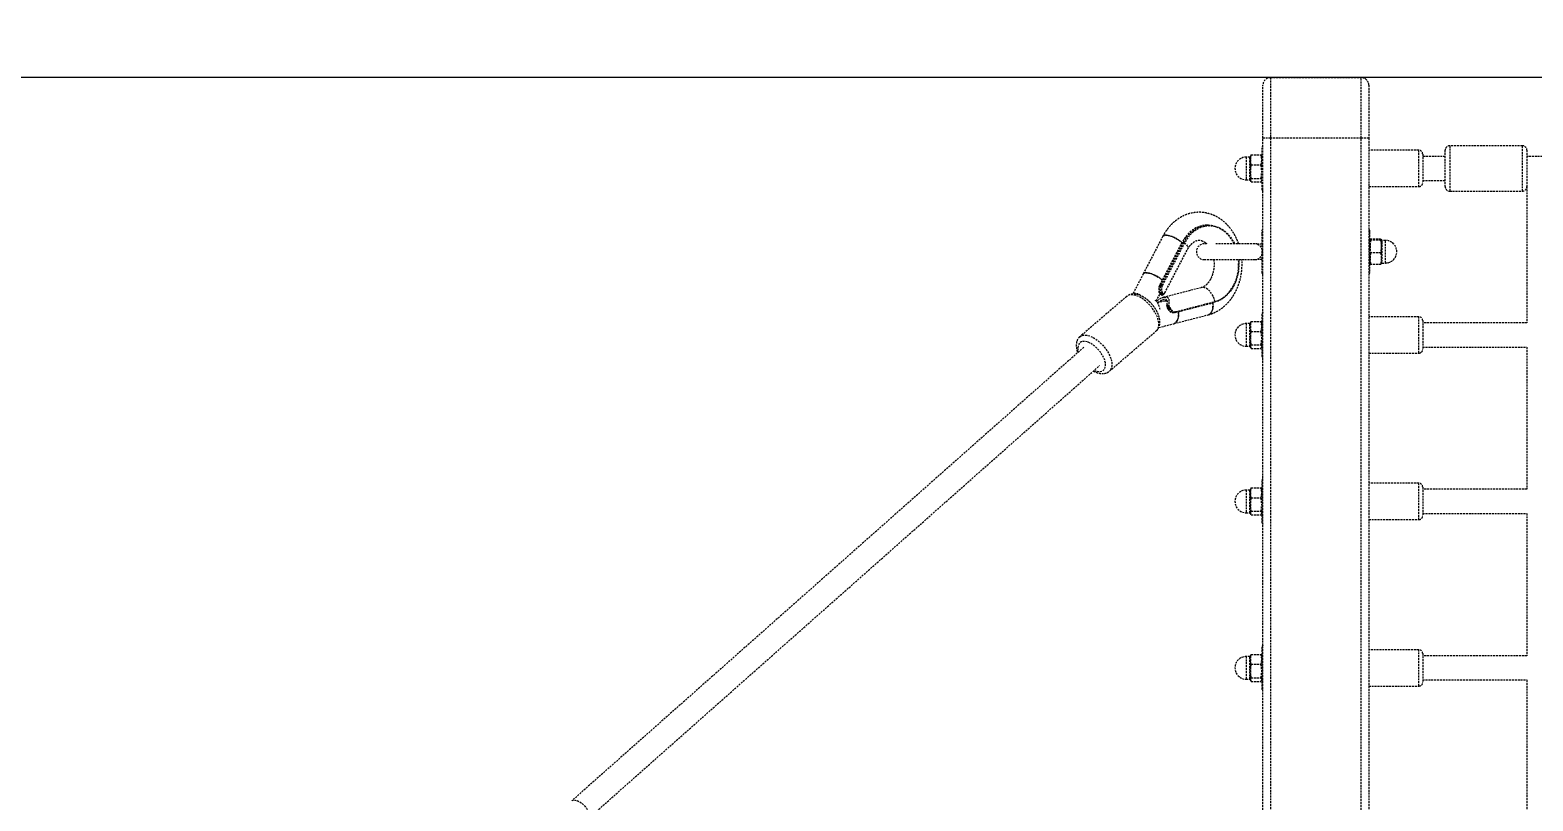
# Model space of a CAD drawing. Header units: millimetres. Extents: x -4075 to 3853, y -2344 to 2376.
# Drawn here: x -1578 to -585, y 368 to 878 of the extents above; entities that cross this region are included whole.
import ezdxf

# ---------------------------------------------------------------- set-up
doc = ezdxf.new("R2010")
doc.units = ezdxf.units.MM
doc.linetypes.add('HIDDEN', pattern=[1.905, 1.27, -0.635])
for name, color, linetype in [('DIKOM_ОБЪЕКТ', 7, 'Continuous'), ('DIKOM_РАЗМЕР_ЗОНА', 7, 'Continuous'), ('DIKOM_РАЗМЕР_ОБЪЕКТА', 7, 'Continuous')]:
    doc.layers.add(name, color=color, linetype=linetype)
doc.styles.add('style1', font='arialbd.ttf', dxfattribs={"width": 0.8})
doc.dimstyles.new('1-50', dxfattribs={"dimtxt": 300, "dimasz": 200, "dimexe": 100, "dimexo": 0, "dimgap": 100, "dimtad": 1, "dimtxsty": 'style1', "dimcen": 200, "dimclrd": 7, "dimclre": 7, "dimclrt": 7, "dimadec": 1, "dimazin": 2, "dimtfac": 1, "dimtmove": 0, "dimatfit": 2, "dimfxl": 0, "dimlwd": 25, "dimlwe": 18, "dimarcsym": 0})

# ---------------------------------------------------------------- blocks, each defined once
blk = doc.blocks.new('*D2')
at = {"layer": 'Defpoints', "color": 0, "transparency": 16777216}
for p in [(2054.85, 2376.19), (-3624.48, -1683.81), (2044.31, -1683.81)]:
    blk.add_point(p, dxfattribs=at)
at = {"layer": 'DIKOM_РАЗМЕР_ЗОНА', "color": 7, "lineweight": 18, "transparency": 16777216}
for p, q in [((2054.85, 2376.19), (-3724.48, 2376.19)), ((2044.31, -1683.81), (-3724.48, -1683.81))]:
    blk.add_line(p, q, dxfattribs=at)
at = {"layer": 'DIKOM_РАЗМЕР_ЗОНА', "color": 7, "lineweight": 25, "transparency": 16777216}
blk.add_line((-3624.48, 2176.19), (-3624.48, -1483.81), dxfattribs=at)
at = {"layer": 'DIKOM_РАЗМЕР_ЗОНА', "color": 7, "transparency": 16777216}
for points in [[(-3657.81, 2176.19), (-3591.14, 2176.19), (-3624.48, 2376.19)], [(-3657.81, -1483.81), (-3591.14, -1483.81), (-3624.48, -1683.81)]]:
    blk.add_solid(points, dxfattribs=at)
at = {"layer": 'DIKOM_РАЗМЕР_ЗОНА', "color": 7, "transparency": 16777216, "insert": (-3877.65, 411.65), "char_height": 300, "attachment_point": 5, "rotation": 90, "style": 'style1'}
blk.add_mtext('{\\fArial|b0|i0|c204|p34;4000}', dxfattribs=at)
blk = doc.blocks.new('*D3')
at = {"layer": 'Defpoints', "color": 0, "transparency": 16777216}
for p in [(1216.81, 846.19), (-2144.45, -153.81), (1216.81, -153.81)]:
    blk.add_point(p, dxfattribs=at)
at = {"layer": 'DIKOM_РАЗМЕР_ОБЪЕКТА', "color": 7, "lineweight": 18, "transparency": 16777216}
for p, q in [((1216.81, 846.19), (-2244.45, 846.19)), ((1216.81, -153.81), (-2244.45, -153.81))]:
    blk.add_line(p, q, dxfattribs=at)
at = {"layer": 'DIKOM_РАЗМЕР_ОБЪЕКТА', "color": 7, "lineweight": 25, "transparency": 16777216}
blk.add_line((-2144.45, 646.19), (-2144.45, 46.19), dxfattribs=at)
at = {"layer": 'DIKOM_РАЗМЕР_ОБЪЕКТА', "color": 7, "transparency": 16777216}
for points in [[(-2177.79, 646.19), (-2111.12, 646.19), (-2144.45, 846.19)], [(-2177.79, 46.19), (-2111.12, 46.19), (-2144.45, -153.81)]]:
    blk.add_solid(points, dxfattribs=at)
at = {"layer": 'DIKOM_РАЗМЕР_ОБЪЕКТА', "color": 7, "transparency": 16777216, "insert": (-2397.63, 346.19), "char_height": 300, "attachment_point": 5, "rotation": 90, "style": 'style1'}
blk.add_mtext('{\\fArial|b0|i0|c204|p34;1000}', dxfattribs=at)

msp = doc.modelspace()

# ---------------------------------------------------------------- linework, layer by layer
at = {"layer": 'DIKOM_ОБЪЕКТ', "color": 7, "linetype": 'HIDDEN', "lineweight": 15}
for p, q in [((-758.194, 846.185), (-758.194, 806.185)), ((-758.194, 846.185), (-698.194, 846.185)), ((-698.194, 806.185), (-698.194, 846.185)), ((-763.194, 806.185), (-763.194, 841.185)), ((-693.194, 841.185), (-693.194, 806.185)), ((-758.194, 806.185), (-763.194, 806.185)), ((-763.194, -113.815), (-763.194, 806.185)), ((-698.194, 806.185), (-758.194, 806.185)), ((-758.194, 806.185), (-758.194, -113.815)), ((-693.194, 806.185), (-698.194, 806.185)), ((-698.194, -113.815), (-698.194, 806.185)), ((-693.194, 806.185), (-693.194, -113.815)), ((-770.953, 795.1), (-771.201, 794.46)), ((-770.953, 795.1), (-764.436, 795.1)), ((-764.436, 795.1), (-764.187, 794.46)), ((-763.694, 771.985), (-763.694, 800.385)), ((-660.094, 798.185), (-693.194, 798.185)), ((-660.094, 774.185), (-660.094, 798.185)), ((-657.594, 795.685), (-657.594, 776.685)), ((-642.694, 774.185), (-642.694, 798.185)), ((-591.694, 801.185), (-639.694, 801.185)), ((-639.694, 801.185), (-639.694, 771.185)), ((-591.694, 771.185), (-591.694, 801.185)), ((-588.694, 798.185), (-588.694, 774.185)), ((-771.83, 793.685), (-774.194, 793.685)), ((-774.194, 793.685), (-774.194, 778.685)), ((-771.83, 778.685), (-771.83, 793.685)), ((-771.291, 794.493), (-771.501, 793.916)), ((-771.501, 793.916), (-771.501, 780.7)), ((-770.953, 788.545), (-764.436, 788.545)), ((-763.694, 793.385), (-764.097, 794.493)), ((-642.694, 794.185), (-657.594, 794.185)), ((-532.694, 794.185), (-588.694, 794.185)), ((-774.194, 778.685), (-771.83, 778.685)), ((-771.501, 780.7), (-771.501, 778.455)), ((-771.501, 778.455), (-771.291, 777.878)), ((-770.953, 779.631), (-764.436, 779.631)), ((-770.953, 777.271), (-764.436, 777.271)), ((-764.097, 777.878), (-763.694, 778.985)), ((-657.594, 778.185), (-642.694, 778.185)), ((-693.194, 774.185), (-660.094, 774.185)), ((-639.694, 771.185), (-591.694, 771.185)), ((-588.694, 774.185), (-588.694, 684.185)), ((-799.082, 748.735), (-800.034, 748.735)), ((-763.694, 742.892), (-763.694, 745.385)), ((-692.694, 745.385), (-692.694, 744.145)), ((-829.358, 741.344), (-842.33, 716.509)), ((-816.737, 737.313), (-831.525, 709.002)), ((-816.616, 737.361), (-831.404, 709.049)), ((-830.453, 709.049), (-815.665, 737.361)), ((-814.996, 737.053), (-829.785, 708.742)), ((-816.616, 737.361), (-815.665, 737.361)), ((-800.437, 736.435), (-801.944, 736.435)), ((-768.444, 736.435), (-794.281, 736.435)), ((-763.694, 736.185), (-766.819, 736.185)), ((-763.694, 716.985), (-763.694, 742.892)), ((-692.694, 744.145), (-692.694, 716.985)), ((-692.386, 739.233), (-692.694, 738.385)), ((-685.436, 739.565), (-691.953, 739.565)), ((-685.436, 738.743), (-691.953, 738.743)), ((-684.887, 738.916), (-685.003, 739.233)), ((-684.887, 723.455), (-684.887, 738.916)), ((-682.194, 738.685), (-684.559, 738.685)), ((-684.559, 738.685), (-684.559, 737.321)), ((-684.559, 737.321), (-684.559, 723.685)), ((-682.194, 737.321), (-682.194, 738.685)), ((-682.194, 723.685), (-682.194, 737.321)), ((-827.964, 704.05), (-812.957, 732.78)), ((-801.944, 725.935), (-768.444, 725.935)), ((-766.822, 726.185), (-763.694, 726.185)), ((-685.436, 730.364), (-691.953, 730.364)), ((-842.33, 716.509), (-849.277, 703.209)), ((-692.694, 723.985), (-692.386, 723.137)), ((-691.953, 722.806), (-692.341, 723.154)), ((-685.436, 722.806), (-691.953, 722.806)), ((-685.436, 722.806), (-685.048, 723.154)), ((-685.003, 723.137), (-684.887, 723.455)), ((-684.559, 723.685), (-682.194, 723.685)), ((-831.404, 709.049), (-830.453, 709.049)), ((-803.988, 707.412), (-828.614, 701.068)), ((-853.242, 701.641), (-884.244, 675.019)), ((-833.694, 698.483), (-831.135, 703.383)), ((-828.278, 698.572), (-832.897, 697.383)), ((-831.581, 704.034), (-831.156, 703.498)), ((-830.255, 703.498), (-831.156, 703.498)), ((-831.156, 703.498), (-830.69, 702.983)), ((-830.845, 703.064), (-830.839, 703.058)), ((-828.749, 701), (-828.605, 701.026)), ((-826.68, 698.984), (-828.252, 698.579)), ((-821.088, 691.049), (-795.114, 697.741)), ((-820.907, 691.583), (-794.933, 698.274)), ((-826.603, 695.084), (-826.336, 694.181)), ((-826.117, 693.375), (-826.389, 694.143)), ((-826.336, 694.181), (-826.07, 693.383)), ((-826.336, 694.181), (-825.435, 694.181)), ((-822.706, 690.965), (-821.751, 690.965)), ((-822.156, 683.627), (-799.371, 689.497)), ((-821.088, 691.049), (-821.137, 691.043)), ((-763.694, 661.985), (-763.694, 690.385)), ((-660.094, 688.185), (-693.194, 688.185)), ((-660.094, 664.185), (-660.094, 688.185)), ((-657.594, 685.685), (-657.594, 666.685)), ((-864.7, 652.259), (-833.697, 678.881)), ((-832.071, 681.073), (-822.156, 683.627)), ((-771.83, 683.685), (-774.194, 683.685)), ((-774.194, 683.685), (-774.194, 668.685)), ((-771.83, 668.685), (-771.83, 683.685)), ((-771.291, 684.493), (-771.501, 683.916)), ((-771.501, 683.916), (-771.501, 670.7)), ((-770.953, 685.1), (-771.201, 684.46)), ((-770.953, 685.1), (-764.436, 685.1)), ((-770.953, 678.545), (-764.436, 678.545)), ((-764.436, 685.1), (-764.187, 684.46)), ((-763.694, 683.385), (-764.097, 684.493)), ((-588.694, 684.185), (-657.594, 684.185)), ((-881.624, 668.042), (-1220.179, 368.274)), ((-774.194, 668.685), (-771.83, 668.685)), ((-771.501, 670.7), (-771.501, 668.455)), ((-771.501, 668.455), (-771.291, 667.878)), ((-770.953, 669.631), (-764.436, 669.631)), ((-770.953, 667.271), (-764.436, 667.271)), ((-764.097, 667.878), (-763.694, 668.985)), ((-657.594, 668.185), (-588.694, 668.185)), ((-588.694, 668.185), (-588.694, 574.185)), ((-1209.484, 356.376), (-871.195, 655.909)), ((-693.194, 664.185), (-660.094, 664.185)), ((-763.694, 551.985), (-763.694, 580.385)), ((-660.094, 578.185), (-693.194, 578.185)), ((-660.094, 554.185), (-660.094, 578.185)), ((-771.83, 573.685), (-774.194, 573.685)), ((-774.194, 573.685), (-774.194, 558.685)), ((-771.83, 558.685), (-771.83, 573.685)), ((-771.291, 574.493), (-771.501, 573.916)), ((-771.501, 573.916), (-771.501, 560.7)), ((-770.953, 575.1), (-771.201, 574.46)), ((-770.953, 575.1), (-764.436, 575.1)), ((-770.953, 568.545), (-764.436, 568.545)), ((-764.436, 575.1), (-764.187, 574.46)), ((-763.694, 573.385), (-764.097, 574.493)), ((-657.594, 575.685), (-657.594, 556.685)), ((-588.694, 574.185), (-657.594, 574.185)), ((-774.194, 558.685), (-771.83, 558.685)), ((-771.501, 560.7), (-771.501, 558.455)), ((-771.501, 558.455), (-771.291, 557.878)), ((-770.953, 559.631), (-764.436, 559.631)), ((-770.953, 557.271), (-764.436, 557.271)), ((-764.097, 557.878), (-763.694, 558.985)), ((-657.594, 558.185), (-588.694, 558.185)), ((-588.694, 558.185), (-588.694, 464.185)), ((-693.194, 554.185), (-660.094, 554.185)), ((-763.694, 441.985), (-763.694, 470.385)), ((-660.094, 468.185), (-693.194, 468.185)), ((-660.094, 444.185), (-660.094, 468.185)), ((-771.83, 463.685), (-774.194, 463.685)), ((-774.194, 463.685), (-774.194, 448.685)), ((-771.83, 448.685), (-771.83, 463.685)), ((-771.291, 464.493), (-771.501, 463.916)), ((-771.501, 463.916), (-771.501, 450.7)), ((-770.953, 465.1), (-771.201, 464.46)), ((-770.953, 465.1), (-764.436, 465.1)), ((-770.953, 458.545), (-764.436, 458.545)), ((-764.436, 465.1), (-764.187, 464.46)), ((-763.694, 463.385), (-764.097, 464.493)), ((-657.594, 465.685), (-657.594, 446.685)), ((-588.694, 464.185), (-657.594, 464.185)), ((-774.194, 448.685), (-771.83, 448.685)), ((-771.501, 450.7), (-771.501, 448.455)), ((-771.501, 448.455), (-771.291, 447.878)), ((-770.953, 449.631), (-764.436, 449.631)), ((-770.953, 447.271), (-764.436, 447.271)), ((-764.097, 447.878), (-763.694, 448.985)), ((-657.594, 448.185), (-588.694, 448.185)), ((-588.694, 448.185), (-588.694, 354.185)), ((-693.194, 444.185), (-660.094, 444.185))]:
    msp.add_line(p, q, dxfattribs=at)
at = {"layer": 'DIKOM_ОБЪЕКТ', "color": 7, "linetype": 'HIDDEN', "lineweight": 15, "flags": 128}
for points in [[(-800.034, 748.735), (-800.584, 748.725), (-802.949, 748.459), (-805.273, 747.834), (-807.524, 746.858), (-809.669, 745.545), (-811.677, 743.914), (-813.522, 741.987), (-815.176, 739.793), (-816.616, 737.361)], [(-815.665, 737.361), (-814.224, 739.793), (-812.57, 741.987), (-810.726, 743.914), (-808.717, 745.545), (-806.572, 746.858), (-804.322, 747.834), (-801.998, 748.459), (-799.632, 748.725), (-797.259, 748.627), (-794.911, 748.168), (-792.623, 747.353), (-790.425, 746.194), (-788.35, 744.707), (-786.426, 742.914), (-784.681, 740.84), (-783.139, 738.514), (-782.039, 736.435)], [(-782.228, 736.435), (-783.166, 738.182), (-784.675, 740.458), (-786.383, 742.488), (-788.266, 744.243), (-790.297, 745.698), (-792.447, 746.832), (-794.687, 747.629), (-796.984, 748.079), (-799.307, 748.174), (-801.622, 747.914), (-803.896, 747.303), (-806.099, 746.348), (-808.197, 745.063), (-810.163, 743.467), (-811.968, 741.581), (-813.587, 739.433), (-814.996, 737.053)], [(-829.358, 741.344), (-829.282, 741.467), (-828.76, 741.872), (-827.934, 742.08), (-826.843, 742.08), (-825.539, 741.872), (-824.081, 741.467), (-822.538, 740.882), (-820.983, 740.146), (-819.488, 739.293), (-818.123, 738.362), (-816.952, 737.398), (-816.778, 737.236)], [(-814.996, 737.053), (-814.011, 735.997), (-813.304, 734.996), (-812.898, 734.084), (-812.808, 733.292), (-812.957, 732.78)], [(-779.227, 725.935), (-779.123, 724.349), (-779.138, 721.29), (-779.435, 718.255), (-780.009, 715.286), (-780.852, 712.427), (-781.953, 709.716), (-783.295, 707.192), (-784.86, 704.892), (-786.626, 702.847), (-788.568, 701.086), (-790.658, 699.634), (-792.866, 698.511), (-795.163, 697.734)], [(-794.933, 698.274), (-792.686, 699.035), (-790.524, 700.133), (-788.479, 701.554), (-786.579, 703.277), (-784.851, 705.279), (-783.319, 707.53), (-782.005, 710), (-780.928, 712.652), (-780.103, 715.451), (-779.541, 718.356), (-779.251, 721.326), (-779.236, 724.32), (-779.343, 725.935)], [(-842.33, 716.509), (-842.254, 716.632), (-841.732, 717.038), (-840.906, 717.245), (-839.815, 717.245), (-838.511, 717.038), (-837.053, 716.632), (-835.511, 716.048), (-833.955, 715.311), (-832.46, 714.458), (-831.095, 713.528), (-829.924, 712.563), (-829.75, 712.401)], [(-794.933, 698.274), (-795.455, 700.13), (-796.175, 701.888), (-797.07, 703.49), (-798.109, 704.881), (-799.258, 706.014), (-800.478, 706.852), (-801.728, 707.367), (-802.965, 707.54), (-803.988, 707.412)], [(-833.697, 678.881), (-833.137, 679.467), (-832.504, 680.55), (-832.129, 681.86), (-832.019, 683.368), (-832.178, 685.037), (-832.601, 686.829), (-833.279, 688.701), (-834.196, 690.609), (-835.33, 692.51), (-836.655, 694.358), (-838.14, 696.109), (-839.75, 697.724), (-841.447, 699.164), (-843.191, 700.395), (-844.942, 701.389), (-846.658, 702.121), (-848.3, 702.576), (-849.828, 702.742), (-851.207, 702.616), (-852.405, 702.2), (-853.242, 701.641)], [(-799.374, 689.497), (-798.603, 689.81), (-797.724, 690.522), (-797.015, 691.549), (-796.509, 692.842), (-796.231, 694.341), (-796.193, 695.975), (-796.352, 697.422)], [(-796.352, 697.422), (-796.265, 696.819), (-796.181, 695.145), (-796.341, 693.57), (-796.735, 692.166), (-797.345, 690.999), (-798.144, 690.125), (-799.094, 689.583), (-799.371, 689.497)], [(-794.933, 698.274), (-794.918, 698.172), (-794.916, 698.072), (-794.928, 697.979), (-794.954, 697.896), (-794.993, 697.828), (-795.042, 697.777), (-795.099, 697.745), (-795.114, 697.741)], [(-822.156, 683.627), (-821.387, 683.94), (-820.508, 684.653), (-819.799, 685.679), (-819.293, 686.972), (-819.015, 688.471), (-818.977, 690.105), (-819.136, 691.552)], [(-819.136, 691.552), (-819.049, 690.95), (-818.966, 689.276), (-819.125, 687.7), (-819.519, 686.296), (-820.13, 685.129), (-820.928, 684.255), (-821.878, 683.713), (-822.156, 683.627)], [(-820.907, 691.583), (-820.891, 691.481), (-820.89, 691.381), (-820.902, 691.287), (-820.928, 691.205), (-820.966, 691.136), (-821.015, 691.085), (-821.073, 691.054), (-821.088, 691.049)], [(-884.29, 674.979), (-883.408, 675.578), (-882.21, 675.994), (-880.83, 676.12), (-879.302, 675.954), (-877.66, 675.499), (-875.944, 674.766), (-874.193, 673.773), (-872.449, 672.542), (-870.752, 671.102), (-869.142, 669.487), (-867.658, 667.736), (-866.333, 665.888), (-865.198, 663.987), (-864.281, 662.079), (-863.603, 660.207), (-863.18, 658.415), (-863.021, 656.746), (-863.131, 655.238), (-863.507, 653.928), (-864.139, 652.845), (-864.711, 652.25)], [(-874.586, 652.773), (-873.413, 652.341), (-871.955, 652.032), (-870.632, 652.025), (-869.485, 652.32), (-868.549, 652.909), (-867.851, 653.773), (-867.414, 654.886), (-867.249, 656.215), (-867.363, 657.719), (-867.752, 659.352), (-868.404, 661.065), (-869.299, 662.805), (-870.41, 664.521), (-871.704, 666.159), (-873.14, 667.67), (-874.676, 669.007), (-876.265, 670.132), (-877.857, 671.008), (-879.406, 671.61), (-880.864, 671.919), (-882.187, 671.926), (-883.333, 671.631), (-884.27, 671.042), (-884.968, 670.178), (-885.405, 669.065), (-885.57, 667.736), (-885.456, 666.232), (-885.19, 665.021)], [(-1220.172, 368.28), (-1219.843, 368.511), (-1218.945, 368.815), (-1217.854, 368.815), (-1216.622, 368.511), (-1215.307, 367.918), (-1213.969, 367.064), (-1212.671, 365.988), (-1211.474, 364.741), (-1210.435, 363.381), (-1209.6, 361.972), (-1209.011, 360.579), (-1208.693, 359.267), (-1208.663, 358.099), (-1208.921, 357.128), (-1209.455, 356.4), (-1209.481, 356.378)]]:
    msp.add_lwpolyline(points, dxfattribs=at)
at = {"layer": 'DIKOM_ОБЪЕКТ', "color": 7, "linetype": 'HIDDEN', "lineweight": 15}
for centre, radius, start, end in [((-758.194, 841.185), 5, 90, 180), ((-698.194, 841.185), 5, 0, 90), ((-762.894, 800.385), 0.8, 112.024313, 180), ((-660.094, 795.685), 2.5, 0, 90), ((-639.694, 798.185), 3, 90, 180), ((-591.694, 798.185), 3, 360, 90), ((-774.194, 786.185), 7.5, 90, 270), ((-771.83, 794.035), 0.35, 270, 340), ((-771.83, 778.335), 0.35, 20, 90), ((-660.094, 776.685), 2.5, 270, 0), ((-762.894, 771.985), 0.8, 180, 247.975687), ((-639.694, 774.185), 3, 180, 270), ((-591.694, 774.185), 3, 270, 0), ((-762.894, 745.385), 0.8, 112.024313, 180), ((-693.494, 745.385), 0.8, 360, 67.975687), ((-827.76, 740.127), 2.009, 80.222117, 142.698688), ((-829.372, 723.778), 18.432, 46.896903, 83.915415), ((-816.639, 737.241), 0.122, 79.195654, 143.735441), ((-815.785, 736.218), 1.149, 46.630784, 83.961845), ((-801.944, 731.185), 5.25, 90, 270), ((-768.444, 731.185), 5.25, 71.957676, 90), ((-684.559, 739.035), 0.35, 200, 270), ((-682.194, 731.185), 7.5, 270, 90), ((-768.444, 731.185), 5.25, 270, 288.027101), ((-840.732, 715.292), 2.009, 80.220029, 142.711065), ((-842.345, 698.943), 18.432, 46.896903, 83.915415), ((-762.894, 716.985), 0.8, 180, 247.975687), ((-693.494, 716.985), 0.8, 292.024313, 0), ((-684.559, 723.335), 0.35, 90, 160), ((-831.427, 708.929), 0.122, 79.195654, 143.735441), ((-830.574, 707.907), 1.149, 46.630784, 83.961845), ((-842.18, 691.466), 11.051, 7.618948, 45.608354), ((-831.109, 703.75), 0.266, 174.32698, 220.819693), ((-831.123, 703.75), 0.255, 223.143923, 262.620577), ((-830.655, 703.24), 0.259, 224.738311, 262.336496), ((-830.119, 704.055), 0.574, 256.306628, 332.085565), ((-834.081, 701.241), 4.442, 22.231603, 30.534696), ((-829.798, 703.448), 0.554, 251.911916, 331.277809), ((-833.629, 701.417), 4.663, 22.231603, 30.534696), ((-825.022, 694.324), 1.287, 105.678622, 137.501149), ((-838.32, 688.025), 14.984, 25.603192, 30.201243), ((-826.535, 694.802), 0.291, 103.458282, 124.920272), ((-826.269, 693.889), 0.3, 102.994732, 123.741867), ((-826.419, 694.213), 0.0762, 257.703146, 293.3479), ((-838.305, 688.014), 14.272, 25.603192, 30.201243), ((-824.355, 692.833), 1.727, 105.178817, 128.704239), ((-762.894, 690.385), 0.8, 112.024313, 180), ((-660.094, 685.685), 2.5, 0, 90), ((-774.194, 676.185), 7.5, 90, 270), ((-771.83, 684.035), 0.35, 270, 340), ((-771.83, 668.335), 0.35, 20, 90), ((-660.094, 666.685), 2.5, 270, 0), ((-762.894, 661.985), 0.8, 180, 247.975687), ((-762.894, 580.385), 0.8, 112.024313, 180), ((-660.094, 575.685), 2.5, 0, 90), ((-774.194, 566.185), 7.5, 90, 270), ((-771.83, 574.035), 0.35, 270, 340), ((-771.83, 558.335), 0.35, 20, 90), ((-660.094, 556.685), 2.5, 270, 0), ((-762.894, 551.985), 0.8, 180, 247.975687), ((-762.894, 470.385), 0.8, 112.024313, 180), ((-660.094, 465.685), 2.5, 0, 90), ((-774.194, 456.185), 7.5, 90, 270), ((-771.83, 464.035), 0.35, 270, 340), ((-771.83, 448.335), 0.35, 20, 90), ((-762.894, 441.985), 0.8, 180, 247.975687), ((-660.094, 446.685), 2.5, 270, 0)]:
    msp.add_arc(centre, radius, start, end, dxfattribs=at)
msp.add_ellipse((-843.828, 696.363), major_axis=(-5.315, 6.697), ratio=0.4967127, start_param=5.2955824, end_param=6.1734825, dxfattribs=at)
for points, knots in [([(-770.953, 788.545), (-770.962, 788.583), (-771.206, 789.541), (-771.522, 791.47), (-771.308, 793.636), (-771.016, 794.841), (-770.953, 795.1)], [0, 0, 0, 0, 0.0174084, 0.4430632, 0.8802346, 1, 1, 1, 1]), ([(-764.436, 788.545), (-764.426, 788.583), (-764.183, 789.541), (-763.867, 791.47), (-764.081, 793.636), (-764.373, 794.841), (-764.436, 795.1)], [0, 0, 0, 0, 0.0174084, 0.4430632, 0.8802346, 1, 1, 1, 1]), ([(-770.953, 779.631), (-771.175, 781.09), (-771.628, 784.061), (-771.181, 787.033), (-770.953, 788.545)], [0, 0, 0, 0, 0.4912125, 1, 1, 1, 1]), ([(-764.436, 779.631), (-764.213, 781.09), (-763.76, 784.061), (-764.208, 787.033), (-764.436, 788.545)], [0, 0, 0, 0, 0.4912125, 1, 1, 1, 1]), ([(-770.953, 777.271), (-771.175, 777.657), (-771.628, 778.444), (-771.181, 779.231), (-770.953, 779.631)], [0, 0, 0, 0, 0.4912125, 1, 1, 1, 1]), ([(-764.436, 777.271), (-764.213, 777.657), (-763.76, 778.444), (-764.208, 779.231), (-764.436, 779.631)], [0, 0, 0, 0, 0.4912125, 1, 1, 1, 1]), ([(-779.278, 736.435), (-779.405, 736.824), (-779.873, 738.249), (-780.938, 740.578), (-782.462, 743.387), (-784.229, 745.998), (-786.201, 748.392), (-788.365, 750.54), (-790.696, 752.419), (-793.169, 754.009), (-795.756, 755.294), (-798.427, 756.265), (-801.154, 756.915), (-803.909, 757.243), (-806.665, 757.252), (-809.398, 756.944), (-812.083, 756.326), (-814.699, 755.405), (-817.226, 754.19), (-819.642, 752.689), (-821.929, 750.914), (-824.068, 748.88), (-826.032, 746.598), (-827.829, 744.096), (-828.846, 742.265), (-829.358, 741.344)], [0, 0, 0, 0, 0.0173455, 0.0636221, 0.1098923, 0.1561044, 0.2021883, 0.2480599, 0.2936313, 0.338825, 0.3835896, 0.4279113, 0.4718187, 0.5153805, 0.5586972, 0.6018897, 0.6450466, 0.6882956, 0.7317521, 0.7755075, 0.8196208, 0.8641147, 0.9089767, 0.9541655, 1, 1, 1, 1]), ([(-812.957, 732.78), (-812.819, 733.035), (-812.389, 733.828), (-811.59, 735.007), (-810.561, 736.209), (-809.498, 737.167), (-808.432, 737.888), (-807.379, 738.387), (-806.327, 738.682), (-805.229, 738.775), (-804.125, 738.631), (-802.998, 738.249), (-801.94, 737.661), (-801.092, 737.07), (-800.608, 736.574), (-800.473, 736.435)], [0, 0, 0, 0, 0.0357201, 0.1110585, 0.1867058, 0.2633869, 0.3421272, 0.4245545, 0.5132641, 0.6123008, 0.7252734, 0.8133763, 0.8940687, 0.9703545, 1, 1, 1, 1]), ([(-766.819, 736.177), (-766.823, 736.178), (-766.835, 736.182), (-766.444, 736.04), (-765.638, 735.599), (-764.711, 734.634), (-764.033, 733.247), (-763.731, 731.721), (-763.791, 730.219), (-764.132, 728.9), (-764.78, 727.645), (-765.679, 726.745), (-766.456, 726.329), (-766.82, 726.194), (-766.822, 726.193), (-766.822, 726.193)], [0, 0, 0, 0, 0.0183542, 0.064151, 0.1635737, 0.2814561, 0.3771582, 0.4734173, 0.5570575, 0.636539, 0.7221286, 0.844823, 0.9361381, 0.977359, 1, 1, 1, 1]), ([(-691.953, 739.565), (-692.175, 739.43), (-692.628, 739.156), (-692.181, 738.882), (-691.953, 738.743)], [0, 0, 0, 0, 0.4912125, 1, 1, 1, 1]), ([(-691.953, 738.743), (-692.175, 737.371), (-692.628, 734.579), (-692.181, 731.785), (-691.953, 730.364)], [0, 0, 0, 0, 0.4912125, 1, 1, 1, 1]), ([(-685.436, 739.565), (-685.213, 739.43), (-684.76, 739.156), (-685.208, 738.882), (-685.436, 738.743)], [0, 0, 0, 0, 0.4912125, 1, 1, 1, 1]), ([(-685.436, 738.743), (-685.213, 737.371), (-684.76, 734.579), (-685.208, 731.785), (-685.436, 730.364)], [0, 0, 0, 0, 0.4912125, 1, 1, 1, 1]), ([(-795.703, 725.935), (-795.658, 725.627), (-795.507, 724.609), (-795.463, 722.826), (-795.571, 720.647), (-795.892, 718.517), (-796.398, 716.485), (-797.074, 714.594), (-797.895, 712.882), (-798.829, 711.378), (-799.842, 710.104), (-800.898, 709.071), (-801.965, 708.281), (-803.012, 707.712), (-803.66, 707.513), (-803.988, 707.412)], [0, 0, 0, 0, 0.0344882, 0.1138995, 0.1932905, 0.272562, 0.351632, 0.4304775, 0.5091586, 0.5878324, 0.6667828, 0.7465737, 0.8281336, 0.9129403, 1, 1, 1, 1]), ([(-799.371, 689.497), (-798.804, 689.656), (-797.348, 690.065), (-795.071, 690.987), (-792.581, 692.307), (-790.211, 693.913), (-787.977, 695.786), (-785.901, 697.915), (-784.002, 700.281), (-782.298, 702.863), (-780.807, 705.638), (-779.544, 708.578), (-778.521, 711.655), (-777.748, 714.84), (-777.226, 718.103), (-776.984, 721.41), (-776.949, 724.034), (-777.086, 725.535), (-777.122, 725.935)], [0, 0, 0, 0, 0.0410149, 0.1052464, 0.1697212, 0.2346778, 0.3001833, 0.366251, 0.4328447, 0.499892, 0.5673008, 0.6349778, 0.7028412, 0.7708291, 0.8389009, 0.9070331, 0.9752223, 1, 1, 1, 1]), ([(-691.953, 730.364), (-692.016, 730.065), (-692.302, 728.705), (-692.523, 726.209), (-692.212, 723.983), (-691.962, 722.85), (-691.953, 722.806)], [0, 0, 0, 0, 0.1197648, 0.5451022, 0.9825917, 1, 1, 1, 1]), ([(-685.436, 730.364), (-685.373, 730.065), (-685.087, 728.705), (-684.866, 726.209), (-685.176, 723.983), (-685.426, 722.85), (-685.436, 722.806)], [0, 0, 0, 0, 0.1197648, 0.5451022, 0.9825917, 1, 1, 1, 1]), ([(-831.523, 708.998), (-831.664, 708.682), (-831.952, 708.038), (-832.126, 706.933), (-832.12, 705.843), (-831.976, 704.885), (-831.83, 704.416), (-831.762, 704.199)], [0, 0, 0, 0, 0.20279386, 0.41358196, 0.62138236, 0.8246833, 1, 1, 1, 1]), ([(-831.404, 709.049), (-831.572, 708.657), (-831.906, 707.871), (-832.043, 706.519), (-831.939, 705.25), (-831.733, 704.452), (-831.605, 704.099), (-831.581, 704.034)], [0, 0, 0, 0, 0.2402584, 0.4804102, 0.7171978, 0.9476372, 1, 1, 1, 1]), ([(-830.255, 703.498), (-830.406, 703.77), (-830.71, 704.318), (-831.013, 705.545), (-831.072, 706.881), (-830.879, 708.098), (-830.581, 708.764), (-830.453, 709.049)], [0, 0, 0, 0, 0.2160838, 0.4351292, 0.6417117, 0.8461764, 1, 1, 1, 1]), ([(-829.785, 708.742), (-829.896, 708.491), (-830.158, 707.904), (-830.317, 706.82), (-830.254, 705.626), (-829.985, 704.527), (-829.737, 704.034), (-829.612, 703.787)], [0, 0, 0, 0, 0.1491286, 0.3488925, 0.5541247, 0.7764057, 1, 1, 1, 1]), ([(-833.655, 678.965), (-833.41, 679.182), (-832.816, 679.71), (-832.138, 680.794), (-831.603, 682.119), (-831.32, 683.589), (-831.281, 685.196), (-831.501, 686.93), (-831.981, 688.758), (-832.71, 690.626), (-833.662, 692.484), (-834.808, 694.29), (-836.122, 696.014), (-837.578, 697.624), (-839.149, 699.091), (-840.811, 700.386), (-842.539, 701.482), (-844.314, 702.352), (-846.115, 702.962), (-847.835, 703.26), (-849.425, 703.257), (-850.838, 702.984), (-852.146, 702.471), (-852.876, 701.911), (-853.243, 701.629)], [0, 0, 0, 0, 0.0286756, 0.0695939, 0.1107849, 0.1534794, 0.1984808, 0.2458044, 0.2945981, 0.3436961, 0.3925065, 0.4409846, 0.4892423, 0.5374387, 0.5857293, 0.6342582, 0.6832226, 0.7328206, 0.7831812, 0.8340849, 0.8779433, 0.9195305, 0.9594792, 1, 1, 1, 1]), ([(-828.753, 701.007), (-828.932, 700.96), (-829.505, 700.813), (-830.558, 700.344), (-831.921, 699.605), (-832.981, 698.951), (-833.547, 698.487), (-833.644, 698.408)], [0, 0, 0, 0, 0.1129215, 0.360017, 0.625826, 0.9361495, 1, 1, 1, 1]), ([(-826.739, 698.974), (-826.819, 699.159), (-826.973, 699.519), (-827.464, 699.688), (-828.123, 699.734), (-829.086, 699.538), (-830.677, 698.798), (-831.947, 698.079), (-832.637, 697.502), (-832.727, 697.426)], [0, 0, 0, 0, 0.1447529, 0.2810821, 0.3293064, 0.5101212, 0.7005857, 0.9609433, 1, 1, 1, 1]), ([(-831.762, 704.199), (-831.753, 704.163), (-831.725, 704.058), (-831.692, 703.987), (-831.671, 703.94)], [0, 0, 0, 0, 0.339617, 1, 1, 1, 1]), ([(-831.581, 704.034), (-831.583, 704.035), (-831.59, 704.037), (-831.639, 704.052), (-831.712, 704.089), (-831.742, 704.148), (-831.755, 704.175)], [0, 0, 0, 0, 0.0241304, 0.0886836, 0.5911344, 1, 1, 1, 1]), ([(-831.31, 703.576), (-831.2, 703.456), (-831.043, 703.285), (-830.892, 703.114), (-830.846, 703.063)], [0, 0, 0, 0, 0.70008872, 1, 1, 1, 1]), ([(-830.833, 703.063), (-830.808, 703.032), (-830.733, 702.938), (-830.549, 702.797), (-830.289, 702.649), (-830.003, 702.57), (-829.776, 702.558), (-829.667, 702.615), (-829.65, 702.624)], [0, 0, 0, 0, 0.1013724, 0.3102357, 0.4967514, 0.7144308, 0.953759, 1, 1, 1, 1]), ([(-830.69, 702.983), (-830.643, 702.936), (-830.573, 702.864), (-830.435, 702.769), (-830.32, 702.708), (-830.214, 702.672), (-830.119, 702.656), (-830.025, 702.665), (-829.946, 702.723), (-829.934, 702.817), (-829.961, 702.897), (-829.97, 702.921)], [0, 0, 0, 0, 0.15361465, 0.23414575, 0.31541477, 0.38490324, 0.4476427, 0.54132253, 0.68227006, 0.90005561, 1, 1, 1, 1]), ([(-829.651, 702.631), (-829.45, 702.714), (-828.963, 702.915), (-828.401, 703.383), (-828.115, 703.825), (-827.976, 704.039)], [0, 0, 0, 0, 0.2664891, 0.643366, 1, 1, 1, 1]), ([(-829.312, 703.182), (-829.312, 703.127), (-829.313, 702.953), (-829.386, 702.806), (-829.51, 702.682), (-829.58, 702.652), (-829.647, 702.623)], [0, 0, 0, 0, 0.2168966, 0.6920863, 0.7060148, 1, 1, 1, 1]), ([(-829.312, 703.182), (-829.047, 703.261), (-828.477, 703.432), (-828.006, 703.83), (-827.981, 704.043), (-827.979, 704.058)], [0, 0, 0, 0, 0.44622887, 0.95876972, 1, 1, 1, 1]), ([(-828.605, 701.026), (-828.179, 701.132), (-827.6, 701.276), (-826.815, 701.215), (-826.026, 700.939), (-825.486, 700.112), (-825.292, 698.885), (-825.305, 697.44), (-825.347, 696.217), (-825.37, 695.562)], [0, 0, 0, 0, 0.1235626, 0.1679661, 0.2905753, 0.4806461, 0.6425623, 0.8086614, 1, 1, 1, 1]), ([(-828.286, 698.564), (-828.263, 698.572), (-827.816, 698.731), (-827.147, 698.755), (-826.756, 698.572), (-826.585, 698.491)], [0, 0, 0, 0, 0.0299738, 0.5736871, 1, 1, 1, 1]), ([(-826.768, 695.57), (-826.77, 695.488), (-826.775, 695.31), (-826.725, 695.135), (-826.698, 695.041)], [0, 0, 0, 0, 0.4631365, 1, 1, 1, 1]), ([(-826.691, 699.01), (-826.672, 698.975), (-826.613, 698.868), (-826.545, 698.347), (-826.575, 697.515), (-826.675, 696.586), (-826.741, 695.85), (-826.767, 695.555)], [0, 0, 0, 0, 0.1088213, 0.3333705, 0.5598487, 0.823296, 1, 1, 1, 1]), ([(-826.765, 695.555), (-826.762, 695.601), (-826.756, 695.706), (-826.689, 695.849), (-826.573, 695.967), (-826.396, 696.038), (-826.16, 696.04), (-825.845, 695.938), (-825.57, 695.757), (-825.415, 695.606), (-825.37, 695.562)], [0, 0, 0, 0, 0.0772562, 0.1735561, 0.2876678, 0.3947275, 0.5341034, 0.6993551, 0.9136815, 1, 1, 1, 1]), ([(-825.971, 695.193), (-826.048, 695.308), (-826.165, 695.483), (-826.345, 695.619), (-826.462, 695.659), (-826.55, 695.646), (-826.611, 695.592), (-826.647, 695.501), (-826.659, 695.368), (-826.64, 695.221), (-826.613, 695.122), (-826.603, 695.084)], [0, 0, 0, 0, 0.2710508, 0.4098891, 0.5170588, 0.5925715, 0.6686784, 0.7331295, 0.8127007, 0.9289436, 1, 1, 1, 1]), ([(-826.702, 695.04), (-826.639, 694.83), (-826.549, 694.529), (-826.463, 694.228), (-826.437, 694.138)], [0, 0, 0, 0, 0.7000406, 1, 1, 1, 1]), ([(-826.07, 693.383), (-826.072, 693.382), (-826.077, 693.38), (-826.11, 693.364), (-826.153, 693.345), (-826.167, 693.343), (-826.134, 693.364), (-826.117, 693.375)], [0, 0, 0, 0, 0.015207, 0.0558886, 0.3725345, 0.6862036, 1, 1, 1, 1]), ([(-826.07, 693.383), (-826.018, 693.302), (-825.738, 692.864), (-825.137, 692.1), (-824.187, 691.345), (-823.339, 690.96), (-822.849, 691.006), (-822.708, 691.019)], [0, 0, 0, 0, 0.0610567, 0.3297567, 0.6058589, 0.8858838, 1, 1, 1, 1]), ([(-821.137, 691.043), (-821.391, 691.002), (-821.985, 690.907), (-822.951, 691.184), (-823.943, 691.881), (-824.821, 692.935), (-825.231, 693.768), (-825.435, 694.181)], [0, 0, 0, 0, 0.1538236, 0.3582883, 0.5648708, 0.7839162, 1, 1, 1, 1]), ([(-824.808, 694.5), (-824.608, 694.121), (-824.211, 693.366), (-823.405, 692.389), (-822.513, 691.736), (-821.653, 691.467), (-821.13, 691.548), (-820.907, 691.583)], [0, 0, 0, 0, 0.2235943, 0.4458753, 0.6511075, 0.8508714, 1, 1, 1, 1]), ([(-770.953, 678.545), (-770.962, 678.583), (-771.206, 679.541), (-771.522, 681.47), (-771.308, 683.636), (-771.016, 684.841), (-770.953, 685.1)], [0, 0, 0, 0, 0.0174084, 0.4430632, 0.8802346, 1, 1, 1, 1]), ([(-770.953, 669.631), (-771.175, 671.09), (-771.628, 674.061), (-771.181, 677.033), (-770.953, 678.545)], [0, 0, 0, 0, 0.4912125, 1, 1, 1, 1]), ([(-764.436, 678.545), (-764.426, 678.583), (-764.183, 679.541), (-763.867, 681.47), (-764.081, 683.636), (-764.373, 684.841), (-764.436, 685.1)], [0, 0, 0, 0, 0.0174084, 0.4430632, 0.8802346, 1, 1, 1, 1]), ([(-764.436, 669.631), (-764.213, 671.09), (-763.76, 674.061), (-764.208, 677.033), (-764.436, 678.545)], [0, 0, 0, 0, 0.4912125, 1, 1, 1, 1]), ([(-884.315, 674.957), (-884.646, 674.623), (-885.307, 673.958), (-885.996, 672.713), (-886.452, 671.343), (-886.659, 669.83), (-886.624, 668.182), (-886.304, 666.414), (-885.974, 665.152), (-885.69, 664.493), (-885.674, 664.456)], [0, 0, 0, 0, 0.1317842, 0.2625419, 0.3954775, 0.5342131, 0.6806671, 0.8339533, 0.9908282, 1, 1, 1, 1]), ([(-770.953, 667.271), (-771.175, 667.657), (-771.628, 668.444), (-771.181, 669.231), (-770.953, 669.631)], [0, 0, 0, 0, 0.4912125, 1, 1, 1, 1]), ([(-764.436, 667.271), (-764.213, 667.657), (-763.76, 668.444), (-764.208, 669.231), (-764.436, 669.631)], [0, 0, 0, 0, 0.4912125, 1, 1, 1, 1]), ([(-875.187, 652.373), (-874.855, 652.188), (-873.93, 651.673), (-872.386, 651.106), (-870.656, 650.704), (-869.039, 650.614), (-867.577, 650.788), (-866.214, 651.253), (-865.246, 651.757), (-864.816, 652.187), (-864.736, 652.266)], [0, 0, 0, 0, 0.0905347, 0.2523103, 0.4163544, 0.5605538, 0.6971984, 0.8276729, 0.9683152, 1, 1, 1, 1]), ([(-770.953, 568.545), (-770.962, 568.583), (-771.206, 569.541), (-771.522, 571.47), (-771.308, 573.636), (-771.016, 574.841), (-770.953, 575.1)], [0, 0, 0, 0, 0.0174084, 0.4430632, 0.8802346, 1, 1, 1, 1]), ([(-770.953, 559.631), (-771.175, 561.09), (-771.628, 564.061), (-771.181, 567.033), (-770.953, 568.545)], [0, 0, 0, 0, 0.4912125, 1, 1, 1, 1]), ([(-764.436, 568.545), (-764.426, 568.583), (-764.183, 569.541), (-763.867, 571.47), (-764.081, 573.636), (-764.373, 574.841), (-764.436, 575.1)], [0, 0, 0, 0, 0.0174084, 0.4430632, 0.8802346, 1, 1, 1, 1]), ([(-764.436, 559.631), (-764.213, 561.09), (-763.76, 564.061), (-764.208, 567.033), (-764.436, 568.545)], [0, 0, 0, 0, 0.4912125, 1, 1, 1, 1]), ([(-770.953, 557.271), (-771.175, 557.657), (-771.628, 558.444), (-771.181, 559.231), (-770.953, 559.631)], [0, 0, 0, 0, 0.4912125, 1, 1, 1, 1]), ([(-764.436, 557.271), (-764.213, 557.657), (-763.76, 558.444), (-764.208, 559.231), (-764.436, 559.631)], [0, 0, 0, 0, 0.4912125, 1, 1, 1, 1]), ([(-770.953, 458.545), (-770.962, 458.583), (-771.206, 459.541), (-771.522, 461.47), (-771.308, 463.636), (-771.016, 464.841), (-770.953, 465.1)], [0, 0, 0, 0, 0.0174084, 0.4430632, 0.88023465, 1, 1, 1, 1]), ([(-770.953, 449.631), (-771.175, 451.09), (-771.628, 454.061), (-771.181, 457.033), (-770.953, 458.545)], [0, 0, 0, 0, 0.4912125, 1, 1, 1, 1]), ([(-764.436, 458.545), (-764.426, 458.583), (-764.183, 459.541), (-763.867, 461.47), (-764.081, 463.636), (-764.373, 464.841), (-764.436, 465.1)], [0, 0, 0, 0, 0.0174084, 0.4430632, 0.8802346, 1, 1, 1, 1]), ([(-764.436, 449.631), (-764.213, 451.09), (-763.76, 454.061), (-764.208, 457.033), (-764.436, 458.545)], [0, 0, 0, 0, 0.4912125, 1, 1, 1, 1]), ([(-770.953, 447.271), (-771.175, 447.657), (-771.628, 448.444), (-771.181, 449.231), (-770.953, 449.631)], [0, 0, 0, 0, 0.4912125, 1, 1, 1, 1]), ([(-764.436, 447.271), (-764.213, 447.657), (-763.76, 448.444), (-764.208, 449.231), (-764.436, 449.631)], [0, 0, 0, 0, 0.4912125, 1, 1, 1, 1])]:
    msp.add_open_spline(points, degree=3, knots=knots, dxfattribs=at)

# ---------------------------------------------------------------- dimensions: what is measured, and where the dimension line sits
at = {"layer": 'DIKOM_РАЗМЕР_ЗОНА'}
dim = msp.add_linear_dim(base=(-3624.476, -1683.815), p1=(2054.853, 2376.185), p2=(2044.306, -1683.815), angle=90, text='{\\fArial|b0|i0|c204|p34;4000}', dimstyle='1-50', dxfattribs=at)
dim.commit()
dim.dimension.update_dxf_attribs({"geometry": '*D2', "text_midpoint": (-3624.476, 411.65), "dimtype": 160})
at = {"layer": 'DIKOM_РАЗМЕР_ОБЪЕКТА'}
dim = msp.add_linear_dim(base=(-2144.454, -153.815), p1=(1216.806, 846.185), p2=(1216.806, -153.815), angle=90, text='{\\fArial|b0|i0|c204|p34;<>}', dimstyle='1-50', dxfattribs=at)
dim.commit()
dim.dimension.update_dxf_attribs({"geometry": '*D3', "text_midpoint": (-2144.454, 346.185), "dimtype": 160})

doc.saveas('drawing.dxf')
